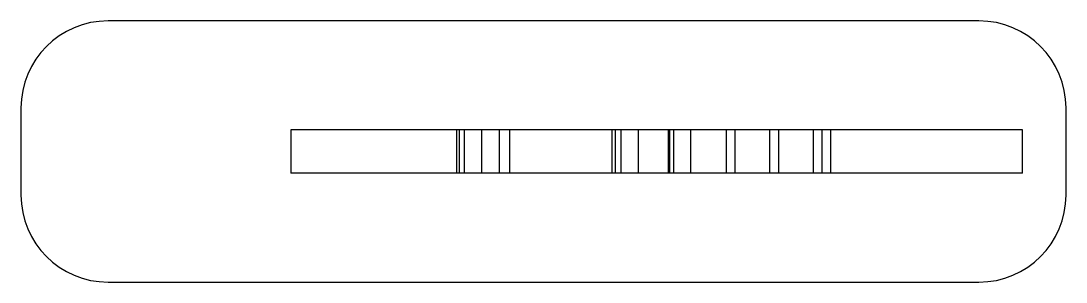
# Model space of a CAD drawing. Header units: millimetres. Extents: x 0 to 120, y -15 to 15.
import ezdxf

# ---------------------------------------------------------------- set-up
doc = ezdxf.new("R2010")
doc.units = ezdxf.units.MM

msp = doc.modelspace()

# ---------------------------------------------------------------- linework, layer by layer
at = {"color": 7, "linetype": 'Continuous', "lineweight": 25}
for p, q in [((110, 15), (10, 15)), ((0, 5), (0, -5)), ((120, -5), (120, 5)), ((31, 2.5), (31, -2.5)), ((115, 2.5), (31, 2.5)), ((50.01, 2.5), (50.01, -2.5)), ((50.32, 2.5), (50.32, -2.5)), ((50.9, 2.5), (50.9, -2.5)), ((52.9, 2.5), (52.9, -2.5)), ((54.9, 2.5), (54.9, -2.5)), ((56.1, 2.5), (56.1, -2.5)), ((67.85, 2.5), (67.85, -2.5)), ((68.24, 2.5), (68.24, -2.5)), ((68.89, 2.5), (68.89, -2.5)), ((70.89, -2.5), (70.89, 2.5)), ((74.32, 2.5), (74.32, -2.5)), ((74.47, 2.5), (74.47, -2.5)), ((74.93, 2.5), (74.93, -2.5)), ((76.93, -2.5), (76.93, 2.5)), ((81, -2.5), (81, 2.5)), ((82, -2.5), (82, 2.5)), ((86, -2.5), (86, 2.5)), ((87, -2.5), (87, 2.5)), ((91, -2.5), (91, 2.5)), ((92, -2.5), (92, 2.5)), ((93, -2.5), (93, 2.5)), ((115, -2.5), (115, 2.5)), ((115, -2.5), (31, -2.5)), ((10, -15), (110, -15))]:
    msp.add_line(p, q, dxfattribs=at)
for centre, start, end in [((10, 5), 90, 180), ((110, 5), 0, 90), ((10, -5), 180, 270), ((110, -5), 270, 0)]:
    msp.add_arc(centre, 10, start, end, dxfattribs=at)

doc.saveas('drawing.dxf')
